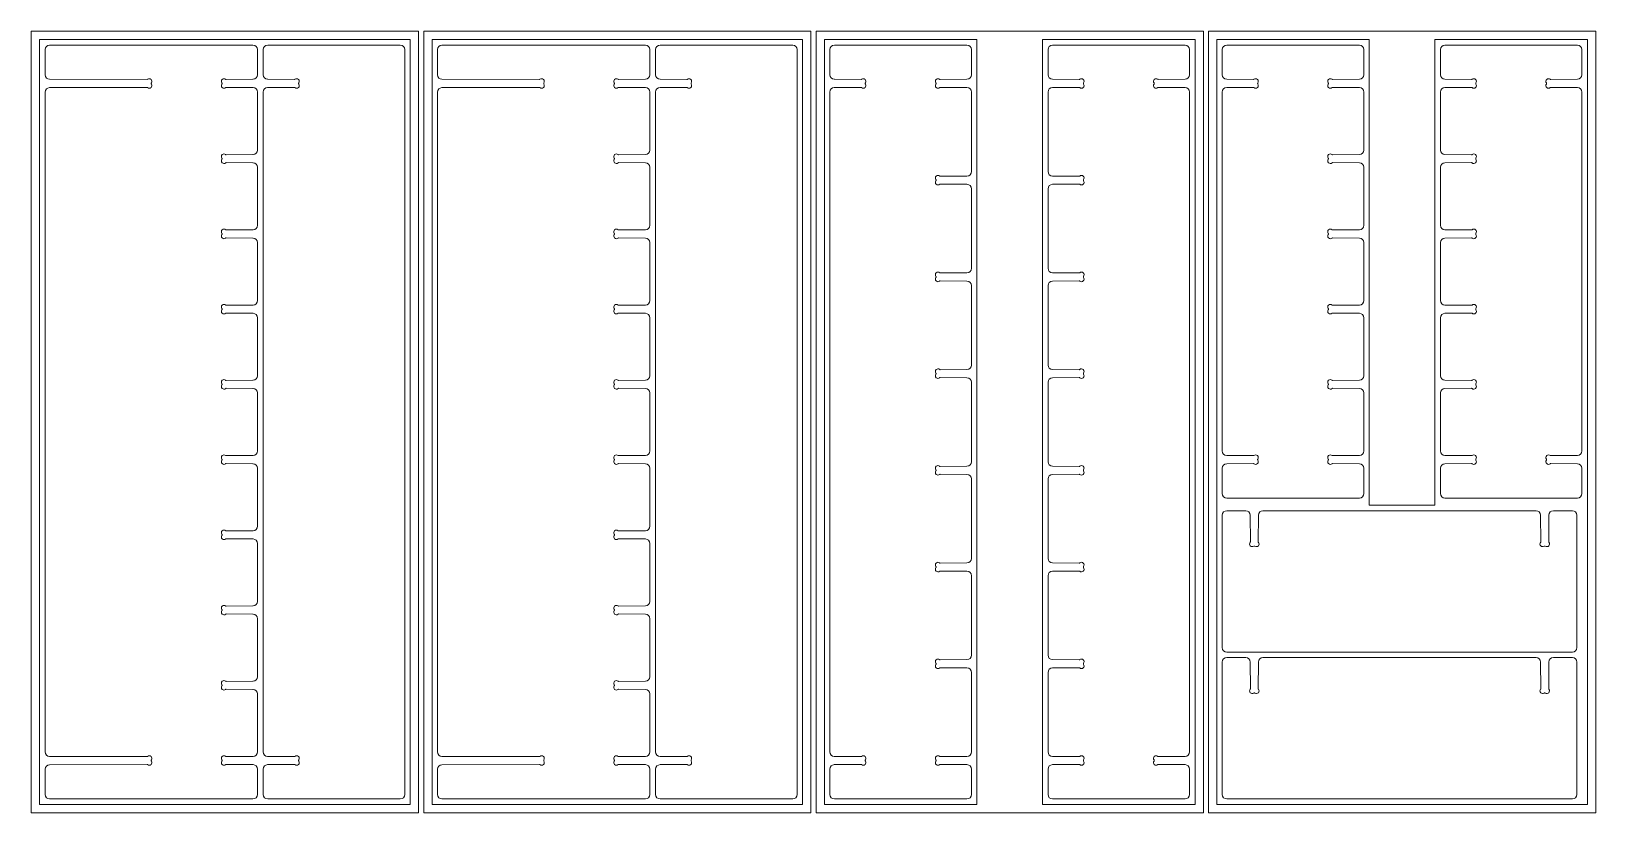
# Model space of a CAD drawing. Header units: millimetres. Extents: x 0 to 2440, y 0 to 1220.
import ezdxf

# ---------------------------------------------------------------- set-up
doc = ezdxf.new("R2010")
doc.units = ezdxf.units.MM

msp = doc.modelspace()

# ---------------------------------------------------------------- linework, layer by layer
at = {"color": 7, "linetype": 'Continuous', "lineweight": 15}
for p, q in [((0.1, 1219.9), (0.1, -0.1)), ((604.1, 1219.9), (0.1, 1219.9)), ((591.1, 1206.9), (13.1, 1206.9)), ((13.1, 1206.9), (13.1, 12.9)), ((345.8, 1198.4), (28.6, 1198.4)), ((575.6, 1198.4), (368.8, 1198.4)), ((591.1, 12.9), (591.1, 1206.9)), ((604.1, -0.1), (604.1, 1219.9)), ((612.1, 1219.9), (612.1, -0.1)), ((1216.1, 1219.9), (612.1, 1219.9)), ((1203.1, 1206.9), (625.1, 1206.9)), ((625.1, 1206.9), (625.1, 12.9)), ((957.8, 1198.4), (640.6, 1198.4)), ((1187.6, 1198.4), (980.8, 1198.4)), ((1203.1, 12.9), (1203.1, 1206.9)), ((1216.1, -0.1), (1216.1, 1219.9)), ((1224.1, 1219.9), (1224.1, -0.1)), ((1828.1, 1219.9), (1224.1, 1219.9)), ((1237.1, 1206.9), (1237.1, 12.9)), ((1474.9, 1206.9), (1237.1, 1206.9)), ((1252.6, 1198.4), (1459.4, 1198.4)), ((1474.9, 1206.9), (1474.9, 12.9)), ((1577.3, 12.9), (1577.3, 1206.9)), ((1815.1, 1206.9), (1577.3, 1206.9)), ((1799.6, 1198.4), (1592.8, 1198.4)), ((1815.1, 12.9), (1815.1, 1206.9)), ((1828.1, -0.1), (1828.1, 1219.9)), ((1836.1, 1219.9), (1836.1, -0.1)), ((2440.1, 1219.9), (1836.1, 1219.9)), ((1849.1, 1206.9), (1849.1, 12.9)), ((2086.9, 1206.9), (1849.1, 1206.9)), ((1864.6, 1198.4), (2071.4, 1198.4)), ((2086.9, 1206.9), (2086.9, 480)), ((2189.3, 480), (2189.3, 1206.9)), ((2427.1, 1206.9), (2189.3, 1206.9)), ((2411.6, 1198.4), (2204.8, 1198.4)), ((2427.1, 12.9), (2427.1, 1206.9)), ((2440.1, -0.1), (2440.1, 1219.9)), ((21.6, 1191.4), (21.6, 1151.9)), ((352.8, 1151.9), (352.8, 1191.4)), ((361.8, 1191.4), (361.8, 1151.9)), ((582.6, 28.4), (582.6, 1191.4)), ((633.6, 1191.4), (633.6, 1151.9)), ((964.8, 1151.9), (964.8, 1191.4)), ((973.8, 1191.4), (973.8, 1151.9)), ((1194.6, 28.4), (1194.6, 1191.4)), ((1245.6, 1151.9), (1245.6, 1191.4)), ((1466.4, 1191.4), (1466.4, 1151.9)), ((1585.8, 1191.4), (1585.8, 1151.9)), ((1806.6, 1151.9), (1806.6, 1191.4)), ((1857.6, 1151.9), (1857.6, 1191.4)), ((2078.4, 1191.4), (2078.4, 1151.9)), ((2197.8, 1191.4), (2197.8, 1151.9)), ((2418.6, 1151.9), (2418.6, 1191.4)), ((21.6, 94.9), (21.6, 1124.9)), ((180.6, 1144.5), (28.5, 1144.9)), ((28.5, 1131.9), (180.6, 1132.3)), ((187.2, 1138.3), (187.2, 1138.6)), ((297.6, 1138.6), (297.6, 1138.3)), ((345.8, 1144.9), (304, 1144.6)), ((304, 1132.3), (345.8, 1132)), ((352.8, 1034.4), (352.8, 1125)), ((361.8, 1125), (361.8, 94.9)), ((410.5, 1144.6), (368.7, 1144.9)), ((368.7, 1132), (410.5, 1132.3)), ((417, 1138.3), (417, 1138.6)), ((633.6, 94.9), (633.6, 1124.9)), ((792.6, 1144.5), (640.5, 1144.9)), ((640.5, 1131.9), (792.6, 1132.3)), ((799.2, 1138.3), (799.2, 1138.6)), ((909.6, 1138.6), (909.6, 1138.3)), ((957.8, 1144.9), (916, 1144.6)), ((916, 1132.3), (957.8, 1132)), ((964.8, 1034.4), (964.8, 1125)), ((973.8, 1125), (973.8, 94.9)), ((1022.5, 1144.6), (980.7, 1144.9)), ((980.7, 1132), (1022.5, 1132.3)), ((1029, 1138.3), (1029, 1138.6)), ((1245.6, 1125), (1245.6, 94.9)), ((1294.3, 1144.6), (1252.5, 1144.9)), ((1252.5, 1132), (1294.3, 1132.3)), ((1300.8, 1138.3), (1300.8, 1138.6)), ((1411.2, 1138.3), (1411.2, 1138.6)), ((1417.6, 1144.6), (1459.4, 1144.9)), ((1459.4, 1132), (1417.6, 1132.3)), ((1466.4, 1125), (1466.4, 1000.9)), ((1585.8, 1125), (1585.8, 1000.9)), ((1634.5, 1144.6), (1592.7, 1144.9)), ((1592.7, 1132), (1634.5, 1132.3)), ((1641, 1138.3), (1641, 1138.6)), ((1751.4, 1138.3), (1751.4, 1138.6)), ((1757.8, 1144.6), (1799.6, 1144.9)), ((1799.6, 1132), (1757.8, 1132.3)), ((1806.6, 94.9), (1806.6, 1125)), ((1857.6, 1125), (1857.6, 564.7)), ((1906.3, 1144.6), (1864.5, 1144.9)), ((1864.5, 1132), (1906.3, 1132.3)), ((1912.8, 1138.3), (1912.8, 1138.6)), ((2023.2, 1138.3), (2023.2, 1138.6)), ((2029.6, 1144.6), (2071.4, 1144.9)), ((2071.4, 1132), (2029.6, 1132.3)), ((2078.4, 1125), (2078.4, 1034.4)), ((2197.8, 1125), (2197.8, 1034.4)), ((2246.5, 1144.6), (2204.7, 1144.9)), ((2204.7, 1132), (2246.5, 1132.3)), ((2253, 1138.3), (2253, 1138.6)), ((2363.4, 1138.3), (2363.4, 1138.6)), ((2369.8, 1144.6), (2411.6, 1144.9)), ((2411.6, 1132), (2369.8, 1132.3)), ((2418.6, 564.7), (2418.6, 1125)), ((345.8, 1027.4), (304, 1027.1)), ((957.8, 1027.4), (916, 1027.1)), ((2029.6, 1027.1), (2071.4, 1027.4)), ((2246.5, 1027.1), (2204.7, 1027.4)), ((297.6, 1021.1), (297.6, 1020.8)), ((304, 1014.8), (345.8, 1014.5)), ((352.8, 917), (352.8, 1007.5)), ((909.6, 1021.1), (909.6, 1020.8)), ((916, 1014.8), (957.8, 1014.5)), ((964.8, 917), (964.8, 1007.5)), ((2023.2, 1020.8), (2023.2, 1021.1)), ((2071.4, 1014.5), (2029.6, 1014.8)), ((2078.4, 1007.5), (2078.4, 917)), ((2197.8, 1007.5), (2197.8, 917)), ((2204.7, 1014.5), (2246.5, 1014.8)), ((2253, 1020.8), (2253, 1021.1)), ((1411.2, 987.3), (1411.2, 987.6)), ((1417.6, 993.6), (1459.4, 993.9)), ((1459.4, 981), (1417.6, 981.3)), ((1634.5, 993.6), (1592.7, 993.9)), ((1592.7, 981), (1634.5, 981.3)), ((1641, 987.3), (1641, 987.6)), ((1466.4, 974), (1466.4, 849.9)), ((1585.8, 974), (1585.8, 849.9)), ((297.6, 903.7), (297.6, 903.4)), ((345.8, 910), (304, 909.7)), ((909.6, 903.7), (909.6, 903.4)), ((957.8, 910), (916, 909.7)), ((2023.2, 903.4), (2023.2, 903.7)), ((2029.6, 909.7), (2071.4, 910)), ((2246.5, 909.7), (2204.7, 910)), ((2253, 903.4), (2253, 903.7)), ((304, 897.4), (345.8, 897.1)), ((352.8, 799.5), (352.8, 890.1)), ((916, 897.4), (957.8, 897.1)), ((964.8, 799.5), (964.8, 890.1)), ((2071.4, 897.1), (2029.6, 897.4)), ((2078.4, 799.5), (2078.4, 890.1)), ((2197.8, 890.1), (2197.8, 799.5)), ((2204.7, 897.1), (2246.5, 897.4)), ((1411.2, 836.3), (1411.2, 836.6)), ((1417.6, 842.6), (1459.4, 842.9)), ((1459.4, 830), (1417.6, 830.3)), ((1634.5, 842.6), (1592.7, 842.9)), ((1592.7, 830), (1634.5, 830.3)), ((1641, 836.3), (1641, 836.6)), ((1466.4, 823), (1466.4, 698.9)), ((1585.8, 823), (1585.8, 698.9)), ((297.6, 786.2), (297.6, 786)), ((345.8, 792.5), (304, 792.2)), ((909.6, 786.2), (909.6, 786)), ((957.8, 792.5), (916, 792.2)), ((2023.2, 786.2), (2023.2, 786)), ((2071.4, 792.5), (2029.6, 792.2)), ((2204.7, 792.5), (2246.5, 792.2)), ((2253, 786.2), (2253, 786)), ((304, 779.9), (345.8, 779.6)), ((352.8, 682.1), (352.8, 772.6)), ((916, 779.9), (957.8, 779.6)), ((964.8, 682.1), (964.8, 772.6)), ((2029.6, 779.9), (2071.4, 779.6)), ((2078.4, 682.1), (2078.4, 772.6)), ((2197.8, 682.1), (2197.8, 772.6)), ((2246.5, 779.9), (2204.7, 779.6)), ((1411.2, 685.3), (1411.2, 685.6)), ((1417.6, 691.6), (1459.4, 691.9)), ((1634.5, 691.6), (1592.7, 691.9)), ((1641, 685.3), (1641, 685.6)), ((297.6, 668.8), (297.6, 668.5)), ((345.8, 675.1), (304, 674.8)), ((304, 662.5), (345.8, 662.2)), ((909.6, 668.8), (909.6, 668.5)), ((957.8, 675.1), (916, 674.8)), ((916, 662.5), (957.8, 662.2)), ((1459.4, 679), (1417.6, 679.3)), ((1466.4, 547.9), (1466.4, 672)), ((1585.8, 672), (1585.8, 547.9)), ((1592.7, 679), (1634.5, 679.3)), ((2023.2, 668.8), (2023.2, 668.5)), ((2071.4, 675.1), (2029.6, 674.8)), ((2029.6, 662.5), (2071.4, 662.2)), ((2204.7, 675.1), (2246.5, 674.8)), ((2246.5, 662.5), (2204.7, 662.2)), ((2253, 668.8), (2253, 668.5)), ((352.8, 655.2), (352.8, 564.7)), ((964.8, 655.2), (964.8, 564.7)), ((2078.4, 564.7), (2078.4, 655.2)), ((2197.8, 564.7), (2197.8, 655.2)), ((297.6, 551.1), (297.6, 551.3)), ((304, 557.4), (345.8, 557.7)), ((345.8, 544.8), (304, 545.1)), ((352.8, 537.8), (352.8, 447.2)), ((909.6, 551.1), (909.6, 551.3)), ((916, 557.4), (957.8, 557.7)), ((957.8, 544.8), (916, 545.1)), ((964.8, 537.8), (964.8, 447.2)), ((1459.4, 540.9), (1417.6, 540.6)), ((1592.7, 540.9), (1634.5, 540.6)), ((1857.6, 537.8), (1857.6, 498.2)), ((1864.5, 557.7), (1906.3, 557.4)), ((1906.3, 545.1), (1864.5, 544.8)), ((1912.8, 551.3), (1912.8, 551.1)), ((2023.2, 551.3), (2023.2, 551.1)), ((2071.4, 557.7), (2029.6, 557.4)), ((2029.6, 545.1), (2071.4, 544.8)), ((2078.4, 498.2), (2078.4, 537.8)), ((2197.8, 498.2), (2197.8, 537.8)), ((2204.7, 557.7), (2246.5, 557.4)), ((2246.5, 545.1), (2204.7, 544.8)), ((2253, 551.3), (2253, 551.1)), ((2363.4, 551.3), (2363.4, 551.1)), ((2411.6, 557.7), (2369.8, 557.4)), ((2369.8, 545.1), (2411.6, 544.8)), ((2418.6, 537.8), (2418.6, 498.2)), ((1411.2, 534.6), (1411.2, 534.3)), ((1417.6, 528.3), (1459.4, 528)), ((1466.4, 396.9), (1466.4, 521)), ((1585.8, 396.9), (1585.8, 521)), ((1634.5, 528.3), (1592.7, 528)), ((1641, 534.6), (1641, 534.3)), ((1864.6, 491.2), (2071.4, 491.2)), ((2411.6, 491.2), (2204.8, 491.2)), ((1857.6, 257.7), (1857.6, 464.5)), ((1864.6, 471.5), (1894.1, 471.5)), ((1901.4, 422.8), (1901.1, 464.6)), ((1914, 464.6), (1913.7, 422.8)), ((1921, 471.5), (2347.1, 471.5)), ((2086.9, 480), (2189.3, 480)), ((2354.1, 464.6), (2354.4, 422.8)), ((2366.7, 422.8), (2367, 464.6)), ((2403.6, 471.5), (2374, 471.5)), ((2410.6, 257.7), (2410.6, 464.5)), ((304, 439.9), (345.8, 440.2)), ((916, 439.9), (957.8, 440.2)), ((297.6, 433.6), (297.6, 433.9)), ((345.8, 427.3), (304, 427.6)), ((352.8, 420.3), (352.8, 329.8)), ((909.6, 433.6), (909.6, 433.9)), ((957.8, 427.3), (916, 427.6)), ((964.8, 420.3), (964.8, 329.8)), ((1907.7, 416.3), (1907.4, 416.3)), ((2360.4, 416.3), (2360.7, 416.3)), ((1411.2, 383.6), (1411.2, 383.3)), ((1459.4, 389.9), (1417.6, 389.6)), ((1417.6, 377.3), (1459.4, 377)), ((1466.4, 245.9), (1466.4, 370)), ((1585.8, 245.9), (1585.8, 370)), ((1592.7, 389.9), (1634.5, 389.6)), ((1634.5, 377.3), (1592.7, 377)), ((1641, 383.6), (1641, 383.3)), ((304, 322.5), (345.8, 322.8)), ((916, 322.5), (957.8, 322.8)), ((297.6, 316.2), (297.6, 316.4)), ((345.8, 309.9), (304, 310.2)), ((352.8, 302.9), (352.8, 212.3)), ((909.6, 316.2), (909.6, 316.4)), ((957.8, 309.9), (916, 310.2)), ((964.8, 302.9), (964.8, 212.3)), ((2403.6, 250.7), (1864.6, 250.7)), ((1411.2, 232.6), (1411.2, 232.3)), ((1459.4, 238.9), (1417.6, 238.6)), ((1417.6, 226.3), (1459.4, 226)), ((1592.7, 238.9), (1634.5, 238.6)), ((1634.5, 226.3), (1592.7, 226)), ((1641, 232.6), (1641, 232.3)), ((1857.6, 28.4), (1857.6, 235.2)), ((1864.6, 242.2), (1894.1, 242.2)), ((1901.4, 193.5), (1901.1, 235.3)), ((1914, 235.3), (1913.7, 193.5)), ((1921, 242.2), (2347.1, 242.2)), ((2354.1, 235.3), (2354.4, 193.5)), ((2366.7, 193.5), (2367, 235.3)), ((2403.6, 242.2), (2374, 242.2)), ((2410.6, 28.4), (2410.6, 235.2)), ((297.6, 198.7), (297.6, 199)), ((304, 205), (345.8, 205.3)), ((909.6, 198.7), (909.6, 199)), ((916, 205), (957.8, 205.3)), ((1466.4, 94.9), (1466.4, 219)), ((1585.8, 94.9), (1585.8, 219)), ((345.8, 192.4), (304, 192.7)), ((352.8, 185.4), (352.8, 94.9)), ((957.8, 192.4), (916, 192.7)), ((964.8, 185.4), (964.8, 94.9)), ((1907.7, 187), (1907.4, 187)), ((2360.4, 187), (2360.7, 187)), ((28.5, 87.9), (180.6, 87.5)), ((180.6, 75.3), (28.5, 74.9)), ((187.2, 81.6), (187.2, 81.3)), ((297.6, 81.3), (297.6, 81.6)), ((304, 87.6), (345.8, 87.9)), ((345.8, 75), (304, 75.3)), ((368.7, 87.9), (410.5, 87.6)), ((410.5, 75.3), (368.7, 75)), ((417, 81.6), (417, 81.3)), ((640.5, 87.9), (792.6, 87.5)), ((792.6, 75.3), (640.5, 74.9)), ((799.2, 81.6), (799.2, 81.3)), ((909.6, 81.3), (909.6, 81.6)), ((916, 87.6), (957.8, 87.9)), ((957.8, 75), (916, 75.3)), ((980.7, 87.9), (1022.5, 87.6)), ((1022.5, 75.3), (980.7, 75)), ((1029, 81.6), (1029, 81.3)), ((1252.5, 87.9), (1294.3, 87.6)), ((1294.3, 75.3), (1252.5, 75)), ((1300.8, 81.6), (1300.8, 81.3)), ((1411.2, 81.6), (1411.2, 81.3)), ((1459.4, 87.9), (1417.6, 87.6)), ((1417.6, 75.3), (1459.4, 75)), ((1592.7, 87.9), (1634.5, 87.6)), ((1634.5, 75.3), (1592.7, 75)), ((1641, 81.6), (1641, 81.3)), ((1751.4, 81.6), (1751.4, 81.3)), ((1799.6, 87.9), (1757.8, 87.6)), ((1757.8, 75.3), (1799.6, 75)), ((21.6, 28.4), (21.6, 67.9)), ((352.8, 68), (352.8, 28.4)), ((361.8, 28.4), (361.8, 68)), ((633.6, 28.4), (633.6, 67.9)), ((964.8, 68), (964.8, 28.4)), ((973.8, 28.4), (973.8, 68)), ((1245.6, 68), (1245.6, 28.4)), ((1466.4, 28.4), (1466.4, 68)), ((1585.8, 28.4), (1585.8, 68)), ((1806.6, 68), (1806.6, 28.4)), ((13.1, 12.9), (591.1, 12.9)), ((345.8, 21.4), (28.6, 21.4)), ((575.6, 21.4), (368.8, 21.4)), ((625.1, 12.9), (1203.1, 12.9)), ((957.8, 21.4), (640.6, 21.4)), ((1187.6, 21.4), (980.8, 21.4)), ((1237.1, 12.9), (1474.9, 12.9)), ((1252.6, 21.4), (1459.4, 21.4)), ((1577.3, 12.9), (1815.1, 12.9)), ((1799.6, 21.4), (1592.8, 21.4)), ((1849.1, 12.9), (2427.1, 12.9)), ((2403.6, 21.4), (1864.6, 21.4)), ((0.1, -0.1), (604.1, -0.1)), ((612.1, -0.1), (1216.1, -0.1)), ((1224.1, -0.1), (1828.1, -0.1)), ((1836.1, -0.1), (2440.1, -0.1))]:
    msp.add_line(p, q, dxfattribs=at)
for centre, radius, start, end in [((28.6, 1191.4), 7, 90, 180), ((345.8, 1191.4), 7, 0, 90), ((368.8, 1191.4), 7, 90, 180), ((575.6, 1191.4), 7, 0, 90), ((640.6, 1191.4), 7, 90, 180), ((957.8, 1191.4), 7, 0, 90), ((980.8, 1191.4), 7, 90, 180), ((1187.6, 1191.4), 7, 0, 90), ((1252.6, 1191.4), 7, 90, 180), ((1459.4, 1191.4), 7, 0, 90), ((1592.8, 1191.4), 7, 90, 180), ((1799.6, 1191.4), 7, 0, 90), ((1864.6, 1191.4), 7, 90, 180), ((2071.4, 1191.4), 7, 0, 90), ((2204.8, 1191.4), 7, 90, 180), ((2411.6, 1191.4), 7, 0, 90), ((28.6, 1151.9), 7, 180, 269.8616), ((345.8, 1151.9), 7, 270.4152, 0), ((368.8, 1151.9), 7, 180, 269.5848), ((640.6, 1151.9), 7, 180, 269.8616), ((957.8, 1151.9), 7, 270.4152, 0), ((980.8, 1151.9), 7, 180, 269.5848), ((1252.6, 1151.9), 7, 180, 269.5848), ((1459.4, 1151.9), 7, 270.4152, 0), ((1592.8, 1151.9), 7, 180, 269.5848), ((1799.6, 1151.9), 7, 270.4152, 0), ((1864.6, 1151.9), 7, 180, 269.5848), ((2071.4, 1151.9), 7, 270.4152, 0), ((2204.8, 1151.9), 7, 180, 269.5848), ((2411.6, 1151.9), 7, 270.4152, 0), ((28.6, 1124.9), 7, 90.1384, 180), ((180.6, 1145.7), 1.2, 269.8616, 311.2745), ((180.6, 1131.1), 1.2, 48.7255, 90.1384), ((184.1, 1141.8), 4.1, 322.8616, 131.2745), ((184.1, 1135.1), 4.1, 228.7255, 37.1384), ((188.4, 1138.6), 1.2, 142.8616, 180), ((188.4, 1138.3), 1.2, 180, 217.1384), ((300.6, 1141.8), 4.1, 49.2406, 217.1384), ((300.6, 1135.1), 4.1, 142.8616, 310.7594), ((296.4, 1138.6), 1.2, 0, 37.1384), ((296.4, 1138.3), 1.2, 322.8616, 0), ((304, 1145.8), 1.2, 229.2406, 270.4152), ((304, 1131.1), 1.2, 89.5848, 130.7594), ((345.8, 1125), 7, 0, 89.5848), ((368.8, 1125), 7, 90.4152, 180), ((410.5, 1145.8), 1.2, 269.5848, 310.7594), ((410.5, 1131.1), 1.2, 49.2406, 90.4152), ((413.9, 1141.8), 4.1, 322.8616, 130.7594), ((413.9, 1135.1), 4.1, 229.2406, 37.1384), ((418.2, 1138.6), 1.2, 142.8616, 180), ((418.2, 1138.3), 1.2, 180, 217.1384), ((640.6, 1124.9), 7, 90.1384, 180), ((792.6, 1145.7), 1.2, 269.8616, 311.2745), ((792.6, 1131.1), 1.2, 48.7255, 90.1384), ((796.1, 1141.8), 4.1, 322.8616, 131.2745), ((796.1, 1135.1), 4.1, 228.7255, 37.1384), ((800.4, 1138.6), 1.2, 142.8616, 180), ((800.4, 1138.3), 1.2, 180, 217.1384), ((912.6, 1141.8), 4.1, 49.2406, 217.1384), ((912.6, 1135.1), 4.1, 142.8616, 310.7594), ((908.4, 1138.6), 1.2, 0, 37.1384), ((908.4, 1138.3), 1.2, 322.8616, 0), ((916, 1145.8), 1.2, 229.2406, 270.4152), ((916, 1131.1), 1.2, 89.5848, 130.7594), ((957.8, 1125), 7, 0, 89.5848), ((980.8, 1125), 7, 90.4152, 180), ((1022.5, 1145.8), 1.2, 269.5848, 310.7594), ((1022.5, 1131.1), 1.2, 49.2406, 90.4152), ((1025.9, 1141.8), 4.1, 322.8616, 130.7594), ((1025.9, 1135.1), 4.1, 229.2406, 37.1384), ((1030.2, 1138.6), 1.2, 142.8616, 180), ((1030.2, 1138.3), 1.2, 180, 217.1384), ((1252.6, 1125), 7, 90.4152, 180), ((1294.3, 1145.8), 1.2, 269.5848, 310.7594), ((1294.3, 1131.1), 1.2, 49.2406, 90.4152), ((1297.7, 1141.8), 4.1, 322.8616, 130.7594), ((1297.7, 1135.1), 4.1, 229.2406, 37.1384), ((1302, 1138.6), 1.2, 142.8616, 180), ((1302, 1138.3), 1.2, 180, 217.1384), ((1414.2, 1141.8), 4.1, 49.2406, 217.1384), ((1414.2, 1135.1), 4.1, 142.8616, 310.7594), ((1410, 1138.6), 1.2, 0, 37.1384), ((1410, 1138.3), 1.2, 322.8616, 0), ((1417.6, 1145.8), 1.2, 229.2406, 270.4152), ((1417.6, 1131.1), 1.2, 89.5848, 130.7594), ((1459.4, 1125), 7, 0, 89.5848), ((1592.8, 1125), 7, 90.4152, 180), ((1634.5, 1145.8), 1.2, 269.5848, 310.7594), ((1634.5, 1131.1), 1.2, 49.2406, 90.4152), ((1637.9, 1141.8), 4.1, 322.8616, 130.7594), ((1637.9, 1135.1), 4.1, 229.2406, 37.1384), ((1642.2, 1138.6), 1.2, 142.8616, 180), ((1642.2, 1138.3), 1.2, 180, 217.1384), ((1754.4, 1141.8), 4.1, 49.2406, 217.1384), ((1754.4, 1135.1), 4.1, 142.8616, 310.7594), ((1750.2, 1138.6), 1.2, 0, 37.1384), ((1750.2, 1138.3), 1.2, 322.8616, 0), ((1757.8, 1145.8), 1.2, 229.2406, 270.4152), ((1757.8, 1131.1), 1.2, 89.5848, 130.7594), ((1799.6, 1125), 7, 0, 89.5848), ((1864.6, 1125), 7, 90.4152, 180), ((1906.3, 1145.8), 1.2, 269.5848, 310.7594), ((1906.3, 1131.1), 1.2, 49.2406, 90.4152), ((1909.7, 1141.8), 4.1, 322.8616, 130.7594), ((1909.7, 1135.1), 4.1, 229.2406, 37.1384), ((1914, 1138.6), 1.2, 142.8616, 180), ((1914, 1138.3), 1.2, 180, 217.1384), ((2026.2, 1141.8), 4.1, 49.2406, 217.1384), ((2026.2, 1135.1), 4.1, 142.8616, 310.7594), ((2022, 1138.6), 1.2, 0, 37.1384), ((2022, 1138.3), 1.2, 322.8616, 0), ((2029.6, 1145.8), 1.2, 229.2406, 270.4152), ((2029.6, 1131.1), 1.2, 89.5848, 130.7594), ((2071.4, 1125), 7, 0, 89.5848), ((2204.8, 1125), 7, 90.4152, 180), ((2246.5, 1145.8), 1.2, 269.5848, 310.7594), ((2246.5, 1131.1), 1.2, 49.2406, 90.4152), ((2249.9, 1141.8), 4.1, 322.8616, 130.7594), ((2249.9, 1135.1), 4.1, 229.2406, 37.1384), ((2254.2, 1138.6), 1.2, 142.8616, 180), ((2254.2, 1138.3), 1.2, 180, 217.1384), ((2366.4, 1141.8), 4.1, 49.2406, 217.1384), ((2366.4, 1135.1), 4.1, 142.8616, 310.7594), ((2362.2, 1138.6), 1.2, 0, 37.1384), ((2362.2, 1138.3), 1.2, 322.8616, 0), ((2369.8, 1145.8), 1.2, 229.2406, 270.4152), ((2369.8, 1131.1), 1.2, 89.5848, 130.7594), ((2411.6, 1125), 7, 0, 89.5848), ((300.6, 1024.3), 4.1, 49.2406, 217.1384), ((304, 1028.3), 1.2, 229.2406, 270.4152), ((345.8, 1034.4), 7, 270.4152, 0), ((912.6, 1024.3), 4.1, 49.2406, 217.1384), ((916, 1028.3), 1.2, 229.2406, 270.4152), ((957.8, 1034.4), 7, 270.4152, 0), ((2026.2, 1024.3), 4.1, 49.2406, 217.1384), ((2029.6, 1028.3), 1.2, 229.2406, 270.4152), ((2071.4, 1034.4), 7, 270.4152, 0), ((2204.8, 1034.4), 7, 180, 269.5848), ((2246.5, 1028.3), 1.2, 269.5848, 310.7594), ((2249.9, 1024.3), 4.1, 322.8616, 130.7594), ((300.6, 1017.6), 4.1, 142.8616, 310.7594), ((296.4, 1021.1), 1.2, 0, 37.1384), ((296.4, 1020.8), 1.2, 322.8616, 0), ((304, 1013.6), 1.2, 89.5848, 130.7594), ((345.8, 1007.5), 7, 0, 89.5848), ((912.6, 1017.6), 4.1, 142.8616, 310.7594), ((908.4, 1021.1), 1.2, 0, 37.1384), ((908.4, 1020.8), 1.2, 322.8616, 0), ((916, 1013.6), 1.2, 89.5848, 130.7594), ((957.8, 1007.5), 7, 0, 89.5848), ((1459.4, 1000.9), 7, 270.4152, 0), ((1592.8, 1000.9), 7, 180, 269.5848), ((2026.2, 1017.6), 4.1, 142.8616, 310.7594), ((2022, 1021.1), 1.2, 0, 37.1384), ((2022, 1020.8), 1.2, 322.8616, 0), ((2029.6, 1013.6), 1.2, 89.5848, 130.7594), ((2071.4, 1007.5), 7, 0, 89.5848), ((2204.8, 1007.5), 7, 90.4152, 180), ((2246.5, 1013.6), 1.2, 49.2406, 90.4152), ((2249.9, 1017.6), 4.1, 229.2406, 37.1384), ((2254.2, 1021.1), 1.2, 142.8616, 180), ((2254.2, 1020.8), 1.2, 180, 217.1384), ((1414.2, 990.8), 4.1, 49.2406, 217.1384), ((1414.2, 984.1), 4.1, 142.8616, 310.7594), ((1410, 987.6), 1.2, 0, 37.1384), ((1410, 987.3), 1.2, 322.8616, 0), ((1417.6, 994.8), 1.2, 229.2406, 270.4152), ((1417.6, 980.1), 1.2, 89.5848, 130.7594), ((1459.4, 974), 7, 0, 89.5848), ((1592.8, 974), 7, 90.4152, 180), ((1634.5, 994.8), 1.2, 269.5848, 310.7594), ((1634.5, 980.1), 1.2, 49.2406, 90.4152), ((1637.9, 990.8), 4.1, 322.8616, 130.7594), ((1637.9, 984.1), 4.1, 229.2406, 37.1384), ((1642.2, 987.6), 1.2, 142.8616, 180), ((1642.2, 987.3), 1.2, 180, 217.1384), ((300.6, 906.9), 4.1, 49.2406, 217.1384), ((296.4, 903.7), 1.2, 0, 37.1384), ((296.4, 903.4), 1.2, 322.8616, 0), ((304, 910.9), 1.2, 229.2406, 270.4152), ((345.8, 917), 7, 270.4152, 0), ((912.6, 906.9), 4.1, 49.2406, 217.1384), ((908.4, 903.7), 1.2, 0, 37.1384), ((908.4, 903.4), 1.2, 322.8616, 0), ((916, 910.9), 1.2, 229.2406, 270.4152), ((957.8, 917), 7, 270.4152, 0), ((2026.2, 906.9), 4.1, 49.2406, 217.1384), ((2022, 903.7), 1.2, 0, 37.1384), ((2022, 903.4), 1.2, 322.8616, 0), ((2029.6, 910.9), 1.2, 229.2406, 270.4152), ((2071.4, 917), 7, 270.4152, 0), ((2204.8, 917), 7, 180, 269.5848), ((2246.5, 910.9), 1.2, 269.5848, 310.7594), ((2249.9, 906.9), 4.1, 322.8616, 130.7594), ((2254.2, 903.7), 1.2, 142.8616, 180), ((2254.2, 903.4), 1.2, 180, 217.1384), ((300.6, 900.2), 4.1, 142.8616, 310.7594), ((304, 896.2), 1.2, 89.5848, 130.7594), ((345.8, 890.1), 7, 0, 89.5848), ((912.6, 900.2), 4.1, 142.8616, 310.7594), ((916, 896.2), 1.2, 89.5848, 130.7594), ((957.8, 890.1), 7, 0, 89.5848), ((2026.2, 900.2), 4.1, 142.8616, 310.7594), ((2029.6, 896.2), 1.2, 89.5848, 130.7594), ((2071.4, 890.1), 7, 0, 89.5848), ((2204.8, 890.1), 7, 90.4152, 180), ((2246.5, 896.2), 1.2, 49.2406, 90.4152), ((2249.9, 900.2), 4.1, 229.2406, 37.1384), ((1414.2, 839.8), 4.1, 49.2406, 217.1384), ((1414.2, 833.1), 4.1, 142.8616, 310.7594), ((1410, 836.6), 1.2, 0, 37.1384), ((1410, 836.3), 1.2, 322.8616, 0), ((1417.6, 843.8), 1.2, 229.2406, 270.4152), ((1417.6, 829.1), 1.2, 89.5848, 130.7594), ((1459.4, 849.9), 7, 270.4152, 0), ((1459.4, 823), 7, 0, 89.5848), ((1592.8, 849.9), 7, 180, 269.5848), ((1592.8, 823), 7, 90.4152, 180), ((1634.5, 843.8), 1.2, 269.5848, 310.7594), ((1634.5, 829.1), 1.2, 49.2406, 90.4152), ((1637.9, 839.8), 4.1, 322.8616, 130.7594), ((1637.9, 833.1), 4.1, 229.2406, 37.1384), ((1642.2, 836.6), 1.2, 142.8616, 180), ((1642.2, 836.3), 1.2, 180, 217.1384), ((300.6, 789.4), 4.1, 49.2406, 217.1384), ((300.6, 782.8), 4.1, 142.8616, 310.7594), ((296.4, 786.2), 1.2, 0, 37.1384), ((296.4, 786), 1.2, 322.8616, 0), ((304, 793.4), 1.2, 229.2406, 270.4152), ((345.8, 799.5), 7, 270.4152, 0), ((912.6, 789.4), 4.1, 49.2406, 217.1384), ((912.6, 782.8), 4.1, 142.8616, 310.7594), ((908.4, 786.2), 1.2, 0, 37.1384), ((908.4, 786), 1.2, 322.8616, 0), ((916, 793.4), 1.2, 229.2406, 270.4152), ((957.8, 799.5), 7, 270.4152, 0), ((2026.2, 789.4), 4.1, 49.2406, 217.1384), ((2026.2, 782.8), 4.1, 142.8616, 310.7594), ((2022, 786.2), 1.2, 0, 37.1384), ((2022, 786), 1.2, 322.8616, 0), ((2029.6, 793.4), 1.2, 229.2406, 270.4152), ((2071.4, 799.5), 7, 270.4152, 360), ((2204.8, 799.5), 7, 180, 269.5848), ((2246.5, 793.4), 1.2, 269.5848, 310.7594), ((2249.9, 789.4), 4.1, 322.8616, 130.7594), ((2249.9, 782.8), 4.1, 229.2406, 37.1384), ((2254.2, 786.2), 1.2, 142.8616, 180), ((2254.2, 786), 1.2, 180, 217.1384), ((304, 778.7), 1.2, 89.5848, 130.7594), ((345.8, 772.6), 7, 0, 89.5848), ((916, 778.7), 1.2, 89.5848, 130.7594), ((957.8, 772.6), 7, 0, 89.5848), ((2029.6, 778.7), 1.2, 89.5848, 130.7594), ((2071.4, 772.6), 7, 360, 89.5848), ((2204.8, 772.6), 7, 90.4152, 180), ((2246.5, 778.7), 1.2, 49.2406, 90.4152), ((1414.2, 688.8), 4.1, 49.2406, 217.1384), ((1414.2, 682.1), 4.1, 142.8616, 310.7594), ((1410, 685.6), 1.2, 0, 37.1384), ((1410, 685.3), 1.2, 322.8616, 0), ((1417.6, 692.8), 1.2, 229.2406, 270.4152), ((1459.4, 698.9), 7, 270.4152, 0), ((1592.8, 698.9), 7, 180, 269.5848), ((1634.5, 692.8), 1.2, 269.5848, 310.7594), ((1637.9, 688.8), 4.1, 322.8616, 130.7594), ((1637.9, 682.1), 4.1, 229.2406, 37.1384), ((1642.2, 685.6), 1.2, 142.8616, 180), ((1642.2, 685.3), 1.2, 180, 217.1384), ((300.6, 672), 4.1, 49.2406, 217.1384), ((300.6, 665.3), 4.1, 142.8616, 310.7594), ((296.4, 668.8), 1.2, 0, 37.1384), ((296.4, 668.5), 1.2, 322.8616, 0), ((304, 676), 1.2, 229.2406, 270.4152), ((304, 661.3), 1.2, 89.5848, 130.7594), ((345.8, 682.1), 7, 270.4152, 0), ((345.8, 655.2), 7, 0, 89.5848), ((912.6, 672), 4.1, 49.2406, 217.1384), ((912.6, 665.3), 4.1, 142.8616, 310.7594), ((908.4, 668.8), 1.2, 0, 37.1384), ((908.4, 668.5), 1.2, 322.8616, 0), ((916, 676), 1.2, 229.2406, 270.4152), ((916, 661.3), 1.2, 89.5848, 130.7594), ((957.8, 682.1), 7, 270.4152, 0), ((957.8, 655.2), 7, 0, 89.5848), ((1417.6, 678.1), 1.2, 89.5848, 130.7594), ((1459.4, 672), 7, 0, 89.5848), ((1592.8, 672), 7, 90.4152, 180), ((1634.5, 678.1), 1.2, 49.2406, 90.4152), ((2026.2, 672), 4.1, 49.2406, 217.1384), ((2026.2, 665.3), 4.1, 142.8616, 310.7594), ((2022, 668.8), 1.2, 0, 37.1384), ((2022, 668.5), 1.2, 322.8616, 0), ((2029.6, 676), 1.2, 229.2406, 270.4152), ((2029.6, 661.3), 1.2, 89.5848, 130.7594), ((2071.4, 682.1), 7, 270.4152, 360), ((2071.4, 655.2), 7, 360, 89.5848), ((2204.8, 682.1), 7, 180, 269.5848), ((2204.8, 655.2), 7, 90.4152, 180), ((2246.5, 676), 1.2, 269.5848, 310.7594), ((2246.5, 661.3), 1.2, 49.2406, 90.4152), ((2249.9, 672), 4.1, 322.8616, 130.7594), ((2249.9, 665.3), 4.1, 229.2406, 37.1384), ((2254.2, 668.8), 1.2, 142.8616, 180), ((2254.2, 668.5), 1.2, 180, 217.1384), ((345.8, 564.7), 7, 270.4152, 0), ((957.8, 564.7), 7, 270.4152, 0), ((1864.6, 564.7), 7, 180, 269.5848), ((2071.4, 564.7), 7, 270.4152, 0), ((2204.8, 564.7), 7, 180, 269.5848), ((2411.6, 564.7), 7, 270.4152, 0), ((300.6, 554.5), 4.1, 49.2406, 217.1384), ((300.6, 547.9), 4.1, 142.8616, 310.7594), ((296.4, 551.3), 1.2, 0, 37.1384), ((296.4, 551.1), 1.2, 322.8616, 0), ((304, 558.6), 1.2, 229.2406, 270.4152), ((304, 543.9), 1.2, 89.5848, 130.7594), ((345.8, 537.8), 7, 0, 89.5848), ((912.6, 554.5), 4.1, 49.2406, 217.1384), ((912.6, 547.9), 4.1, 142.8616, 310.7594), ((908.4, 551.3), 1.2, 0, 37.1384), ((908.4, 551.1), 1.2, 322.8616, 0), ((916, 558.6), 1.2, 229.2406, 270.4152), ((916, 543.9), 1.2, 89.5848, 130.7594), ((957.8, 537.8), 7, 0, 89.5848), ((1414.2, 537.8), 4.1, 49.2406, 217.1384), ((1417.6, 541.8), 1.2, 229.2406, 270.4152), ((1459.4, 547.9), 7, 270.4152, 0), ((1592.8, 547.9), 7, 180, 269.5848), ((1634.5, 541.8), 1.2, 269.5848, 310.7594), ((1637.9, 537.8), 4.1, 322.8616, 130.7594), ((1864.6, 537.8), 7, 90.4152, 180), ((1906.3, 558.6), 1.2, 269.5848, 310.7594), ((1906.3, 543.9), 1.2, 49.2406, 90.4152), ((1909.7, 554.5), 4.1, 322.8616, 130.7594), ((1909.7, 547.9), 4.1, 229.2406, 37.1384), ((1914, 551.3), 1.2, 142.8616, 180), ((1914, 551.1), 1.2, 180, 217.1384), ((2026.2, 554.5), 4.1, 49.2406, 217.1384), ((2026.2, 547.9), 4.1, 142.8616, 310.7594), ((2022, 551.3), 1.2, 0, 37.1384), ((2022, 551.1), 1.2, 322.8616, 0), ((2029.6, 558.6), 1.2, 229.2406, 270.4152), ((2029.6, 543.9), 1.2, 89.5848, 130.7594), ((2071.4, 537.8), 7, 0, 89.5848), ((2204.8, 537.8), 7, 90.4152, 180), ((2246.5, 558.6), 1.2, 269.5848, 310.7594), ((2246.5, 543.9), 1.2, 49.2406, 90.4152), ((2249.9, 554.5), 4.1, 322.8616, 130.7594), ((2249.9, 547.9), 4.1, 229.2406, 37.1384), ((2254.2, 551.3), 1.2, 142.8616, 180), ((2254.2, 551.1), 1.2, 180, 217.1384), ((2366.4, 554.5), 4.1, 49.2406, 217.1384), ((2366.4, 547.9), 4.1, 142.8616, 310.7594), ((2362.2, 551.3), 1.2, 0, 37.1384), ((2362.2, 551.1), 1.2, 322.8616, 0), ((2369.8, 558.6), 1.2, 229.2406, 270.4152), ((2369.8, 543.9), 1.2, 89.5848, 130.7594), ((2411.6, 537.8), 7, 0, 89.5848), ((1414.2, 531.1), 4.1, 142.8616, 310.7594), ((1410, 534.6), 1.2, 0, 37.1384), ((1410, 534.3), 1.2, 322.8616, 0), ((1417.6, 527.1), 1.2, 89.5848, 130.7594), ((1459.4, 521), 7, 0, 89.5848), ((1592.8, 521), 7, 90.4152, 180), ((1634.5, 527.1), 1.2, 49.2406, 90.4152), ((1637.9, 531.1), 4.1, 229.2406, 37.1384), ((1642.2, 534.6), 1.2, 142.8616, 180), ((1642.2, 534.3), 1.2, 180, 217.1384), ((1864.6, 498.2), 7, 180, 270), ((2071.4, 498.2), 7, 270, 0), ((2204.8, 498.2), 7, 180, 270), ((2411.6, 498.2), 7, 270, 0), ((1864.6, 464.5), 7, 90, 180), ((1894.1, 464.5), 7, 0.4152, 90), ((1921, 464.5), 7, 90, 179.5848), ((2347.1, 464.5), 7, 0.4152, 90), ((2374, 464.5), 7, 90, 179.5848), ((2403.6, 464.5), 7, 0, 90), ((300.6, 437.1), 4.1, 49.2406, 217.1384), ((304, 441.1), 1.2, 229.2406, 270.4152), ((345.8, 447.2), 7, 270.4152, 0), ((912.6, 437.1), 4.1, 49.2406, 217.1384), ((916, 441.1), 1.2, 229.2406, 270.4152), ((957.8, 447.2), 7, 270.4152, 0), ((300.6, 430.4), 4.1, 142.8616, 310.7594), ((296.4, 433.9), 1.2, 0, 37.1384), ((296.4, 433.6), 1.2, 322.8616, 0), ((304, 426.4), 1.2, 89.5848, 130.7594), ((345.8, 420.3), 7, 0, 89.5848), ((912.6, 430.4), 4.1, 142.8616, 310.7594), ((908.4, 433.9), 1.2, 0, 37.1384), ((908.4, 433.6), 1.2, 322.8616, 0), ((916, 426.4), 1.2, 89.5848, 130.7594), ((957.8, 420.3), 7, 0, 89.5848), ((1904.2, 419.4), 4.1, 139.2406, 307.1384), ((1900.2, 422.8), 1.2, 319.2406, 0.4152), ((1907.4, 415.1), 1.2, 90, 127.1384), ((1907.7, 415.1), 1.2, 52.8616, 90), ((1910.9, 419.4), 4.1, 232.8616, 40.7594), ((1914.9, 422.8), 1.2, 179.5848, 220.7594), ((2357.2, 419.4), 4.1, 139.2406, 307.1384), ((2353.2, 422.8), 1.2, 319.2406, 0.4152), ((2360.4, 415.1), 1.2, 90, 127.1384), ((2360.7, 415.1), 1.2, 52.8616, 90), ((2363.9, 419.4), 4.1, 232.8616, 40.7594), ((2367.9, 422.8), 1.2, 179.5848, 220.7594), ((1414.2, 386.8), 4.1, 49.2406, 217.1384), ((1459.4, 396.9), 7, 270.4152, 0), ((1592.8, 396.9), 7, 180, 269.5848), ((1637.9, 386.8), 4.1, 322.8616, 130.7594), ((1414.2, 380.1), 4.1, 142.8616, 310.7594), ((1410, 383.6), 1.2, 0, 37.1384), ((1410, 383.3), 1.2, 322.8616, 0), ((1417.6, 390.8), 1.2, 229.2406, 270.4152), ((1417.6, 376.1), 1.2, 89.5848, 130.7594), ((1459.4, 370), 7, 0, 89.5848), ((1592.8, 370), 7, 90.4152, 180), ((1634.5, 390.8), 1.2, 269.5848, 310.7594), ((1634.5, 376.1), 1.2, 49.2406, 90.4152), ((1637.9, 380.1), 4.1, 229.2406, 37.1384), ((1642.2, 383.6), 1.2, 142.8616, 180), ((1642.2, 383.3), 1.2, 180, 217.1384), ((300.6, 319.6), 4.1, 49.2406, 217.1384), ((304, 323.7), 1.2, 229.2406, 270.4152), ((345.8, 329.8), 7, 270.4152, 0), ((912.6, 319.6), 4.1, 49.2406, 217.1384), ((916, 323.7), 1.2, 229.2406, 270.4152), ((957.8, 329.8), 7, 270.4152, 0), ((300.6, 313), 4.1, 142.8616, 310.7594), ((296.4, 316.4), 1.2, 0, 37.1384), ((296.4, 316.2), 1.2, 322.8616, 0), ((304, 309), 1.2, 89.5848, 130.7594), ((345.8, 302.9), 7, 0, 89.5848), ((912.6, 313), 4.1, 142.8616, 310.7594), ((908.4, 316.4), 1.2, 0, 37.1384), ((908.4, 316.2), 1.2, 322.8616, 0), ((916, 309), 1.2, 89.5848, 130.7594), ((957.8, 302.9), 7, 0, 89.5848), ((1459.4, 245.9), 7, 270.4152, 0), ((1592.8, 245.9), 7, 180, 269.5848), ((1864.6, 257.7), 7, 180, 270), ((2403.6, 257.7), 7, 270, 0), ((1414.2, 235.8), 4.1, 49.2406, 217.1384), ((1414.2, 229.1), 4.1, 142.8616, 310.7594), ((1410, 232.6), 1.2, 0, 37.1384), ((1410, 232.3), 1.2, 322.8616, 0), ((1417.6, 239.8), 1.2, 229.2406, 270.4152), ((1417.6, 225.1), 1.2, 89.5848, 130.7594), ((1459.4, 219), 7, 0, 89.5848), ((1592.8, 219), 7, 90.4152, 180), ((1634.5, 239.8), 1.2, 269.5848, 310.7594), ((1634.5, 225.1), 1.2, 49.2406, 90.4152), ((1637.9, 235.8), 4.1, 322.8616, 130.7594), ((1637.9, 229.1), 4.1, 229.2406, 37.1384), ((1642.2, 232.6), 1.2, 142.8616, 180), ((1642.2, 232.3), 1.2, 180, 217.1384), ((1864.6, 235.2), 7, 90, 180), ((1894.1, 235.2), 7, 0.4152, 90), ((1921, 235.2), 7, 90, 179.5848), ((2347.1, 235.2), 7, 0.4152, 90), ((2374, 235.2), 7, 90, 179.5848), ((2403.6, 235.2), 7, 0, 90), ((300.6, 202.2), 4.1, 49.2406, 217.1384), ((300.6, 195.5), 4.1, 142.8616, 310.7594), ((296.4, 199), 1.2, 0, 37.1384), ((296.4, 198.7), 1.2, 322.8616, 0), ((304, 206.2), 1.2, 229.2406, 270.4152), ((345.8, 212.3), 7, 270.4152, 0), ((912.6, 202.2), 4.1, 49.2406, 217.1384), ((912.6, 195.5), 4.1, 142.8616, 310.7594), ((908.4, 199), 1.2, 0, 37.1384), ((908.4, 198.7), 1.2, 322.8616, 0), ((916, 206.2), 1.2, 229.2406, 270.4152), ((957.8, 212.3), 7, 270.4152, 0), ((304, 191.5), 1.2, 89.5848, 130.7594), ((345.8, 185.4), 7, 0, 89.5848), ((916, 191.5), 1.2, 89.5848, 130.7594), ((957.8, 185.4), 7, 0, 89.5848), ((1904.2, 190.1), 4.1, 139.2406, 307.1384), ((1900.2, 193.5), 1.2, 319.2406, 0.4152), ((1907.4, 185.8), 1.2, 90, 127.1384), ((1907.7, 185.8), 1.2, 52.8616, 90), ((1910.9, 190.1), 4.1, 232.8616, 40.7594), ((1914.9, 193.5), 1.2, 179.5848, 220.7594), ((2357.2, 190.1), 4.1, 139.2406, 307.1384), ((2353.2, 193.5), 1.2, 319.2406, 0.4152), ((2360.4, 185.8), 1.2, 90, 127.1384), ((2360.7, 185.8), 1.2, 52.8616, 90), ((2363.9, 190.1), 4.1, 232.8616, 40.7594), ((2367.9, 193.5), 1.2, 179.5848, 220.7594), ((28.6, 94.9), 7, 180, 269.8616), ((28.6, 67.9), 7, 90.1384, 180), ((180.6, 88.7), 1.2, 269.8616, 311.2745), ((180.6, 74.1), 1.2, 48.7255, 90.1384), ((184.1, 84.8), 4.1, 322.8616, 131.2745), ((184.1, 78.1), 4.1, 228.7255, 37.1384), ((188.4, 81.6), 1.2, 142.8616, 180), ((188.4, 81.3), 1.2, 180, 217.1384), ((300.6, 84.8), 4.1, 49.2406, 217.1384), ((300.6, 78.1), 4.1, 142.8616, 310.7594), ((296.4, 81.6), 1.2, 0, 37.1384), ((296.4, 81.3), 1.2, 322.8616, 0), ((304, 88.8), 1.2, 229.2406, 270.4152), ((304, 74.1), 1.2, 89.5848, 130.7594), ((345.8, 94.9), 7, 270.4152, 0), ((345.8, 68), 7, 0, 89.5848), ((368.8, 94.9), 7, 180, 269.5848), ((368.8, 68), 7, 90.4152, 180), ((410.5, 88.8), 1.2, 269.5848, 310.7594), ((410.5, 74.1), 1.2, 49.2406, 90.4152), ((413.9, 84.8), 4.1, 322.8616, 130.7594), ((413.9, 78.1), 4.1, 229.2406, 37.1384), ((418.2, 81.6), 1.2, 142.8616, 180), ((418.2, 81.3), 1.2, 180, 217.1384), ((640.6, 94.9), 7, 180, 269.8616), ((640.6, 67.9), 7, 90.1384, 180), ((792.6, 88.7), 1.2, 269.8616, 311.2745), ((792.6, 74.1), 1.2, 48.7255, 90.1384), ((796.1, 84.8), 4.1, 322.8616, 131.2745), ((796.1, 78.1), 4.1, 228.7255, 37.1384), ((800.4, 81.6), 1.2, 142.8616, 180), ((800.4, 81.3), 1.2, 180, 217.1384), ((912.6, 84.8), 4.1, 49.2406, 217.1384), ((912.6, 78.1), 4.1, 142.8616, 310.7594), ((908.4, 81.6), 1.2, 0, 37.1384), ((908.4, 81.3), 1.2, 322.8616, 0), ((916, 88.8), 1.2, 229.2406, 270.4152), ((916, 74.1), 1.2, 89.5848, 130.7594), ((957.8, 94.9), 7, 270.4152, 0), ((957.8, 68), 7, 0, 89.5848), ((980.8, 94.9), 7, 180, 269.5848), ((980.8, 68), 7, 90.4152, 180), ((1022.5, 88.8), 1.2, 269.5848, 310.7594), ((1022.5, 74.1), 1.2, 49.2406, 90.4152), ((1025.9, 84.8), 4.1, 322.8616, 130.7594), ((1025.9, 78.1), 4.1, 229.2406, 37.1384), ((1030.2, 81.6), 1.2, 142.8616, 180), ((1030.2, 81.3), 1.2, 180, 217.1384), ((1252.6, 94.9), 7, 180, 269.5848), ((1252.6, 68), 7, 90.4152, 180), ((1294.3, 88.8), 1.2, 269.5848, 310.7594), ((1294.3, 74.1), 1.2, 49.2406, 90.4152), ((1297.7, 84.8), 4.1, 322.8616, 130.7594), ((1297.7, 78.1), 4.1, 229.2406, 37.1384), ((1302, 81.6), 1.2, 142.8616, 180), ((1302, 81.3), 1.2, 180, 217.1384), ((1414.2, 84.8), 4.1, 49.2406, 217.1384), ((1414.2, 78.1), 4.1, 142.8616, 310.7594), ((1410, 81.6), 1.2, 0, 37.1384), ((1410, 81.3), 1.2, 322.8616, 0), ((1417.6, 88.8), 1.2, 229.2406, 270.4152), ((1417.6, 74.1), 1.2, 89.5848, 130.7594), ((1459.4, 94.9), 7, 270.4152, 0), ((1459.4, 68), 7, 0, 89.5848), ((1592.8, 94.9), 7, 180, 269.5848), ((1592.8, 68), 7, 90.4152, 180), ((1634.5, 88.8), 1.2, 269.5848, 310.7594), ((1634.5, 74.1), 1.2, 49.2406, 90.4152), ((1637.9, 84.8), 4.1, 322.8616, 130.7594), ((1637.9, 78.1), 4.1, 229.2406, 37.1384), ((1642.2, 81.6), 1.2, 142.8616, 180), ((1642.2, 81.3), 1.2, 180, 217.1384), ((1754.4, 84.8), 4.1, 49.2406, 217.1384), ((1754.4, 78.1), 4.1, 142.8616, 310.7594), ((1750.2, 81.6), 1.2, 0, 37.1384), ((1750.2, 81.3), 1.2, 322.8616, 0), ((1757.8, 88.8), 1.2, 229.2406, 270.4152), ((1757.8, 74.1), 1.2, 89.5848, 130.7594), ((1799.6, 94.9), 7, 270.4152, 0), ((1799.6, 68), 7, 0, 89.5848), ((28.6, 28.4), 7, 180, 270), ((345.8, 28.4), 7, 270, 0), ((368.8, 28.4), 7, 180, 270), ((575.6, 28.4), 7, 270, 0), ((640.6, 28.4), 7, 180, 270), ((957.8, 28.4), 7, 270, 0), ((980.8, 28.4), 7, 180, 270), ((1187.6, 28.4), 7, 270, 0), ((1252.6, 28.4), 7, 180, 270), ((1459.4, 28.4), 7, 270, 0), ((1592.8, 28.4), 7, 180, 270), ((1799.6, 28.4), 7, 270, 0), ((1864.6, 28.4), 7, 180, 270), ((2403.6, 28.4), 7, 270, 0)]:
    msp.add_arc(centre, radius, start, end, dxfattribs=at)

doc.saveas('drawing.dxf')
